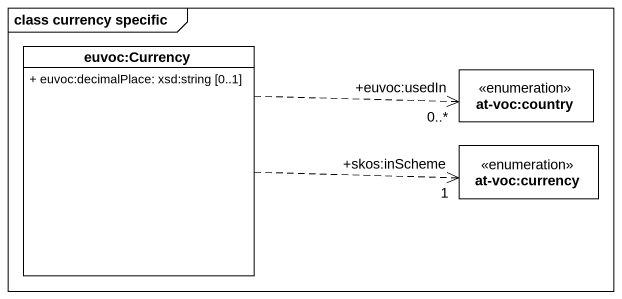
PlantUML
@startuml
mainframe class currency specific
hide circle
hide empty members
skinparam classAttributeIconSize 0
class "euvoc:Currency" as euvoc_Currency {
  + euvoc:decimalPlace: xsd:string [0..1]
}
enum "at-voc:country" as at_voc_country
enum "at-voc:currency" as at_voc_currency
euvoc_Currency .right.> "+euvoc:usedIn\n0..*" at_voc_country
euvoc_Currency .right.> "+skos:inScheme\n1" at_voc_currency
@enduml
